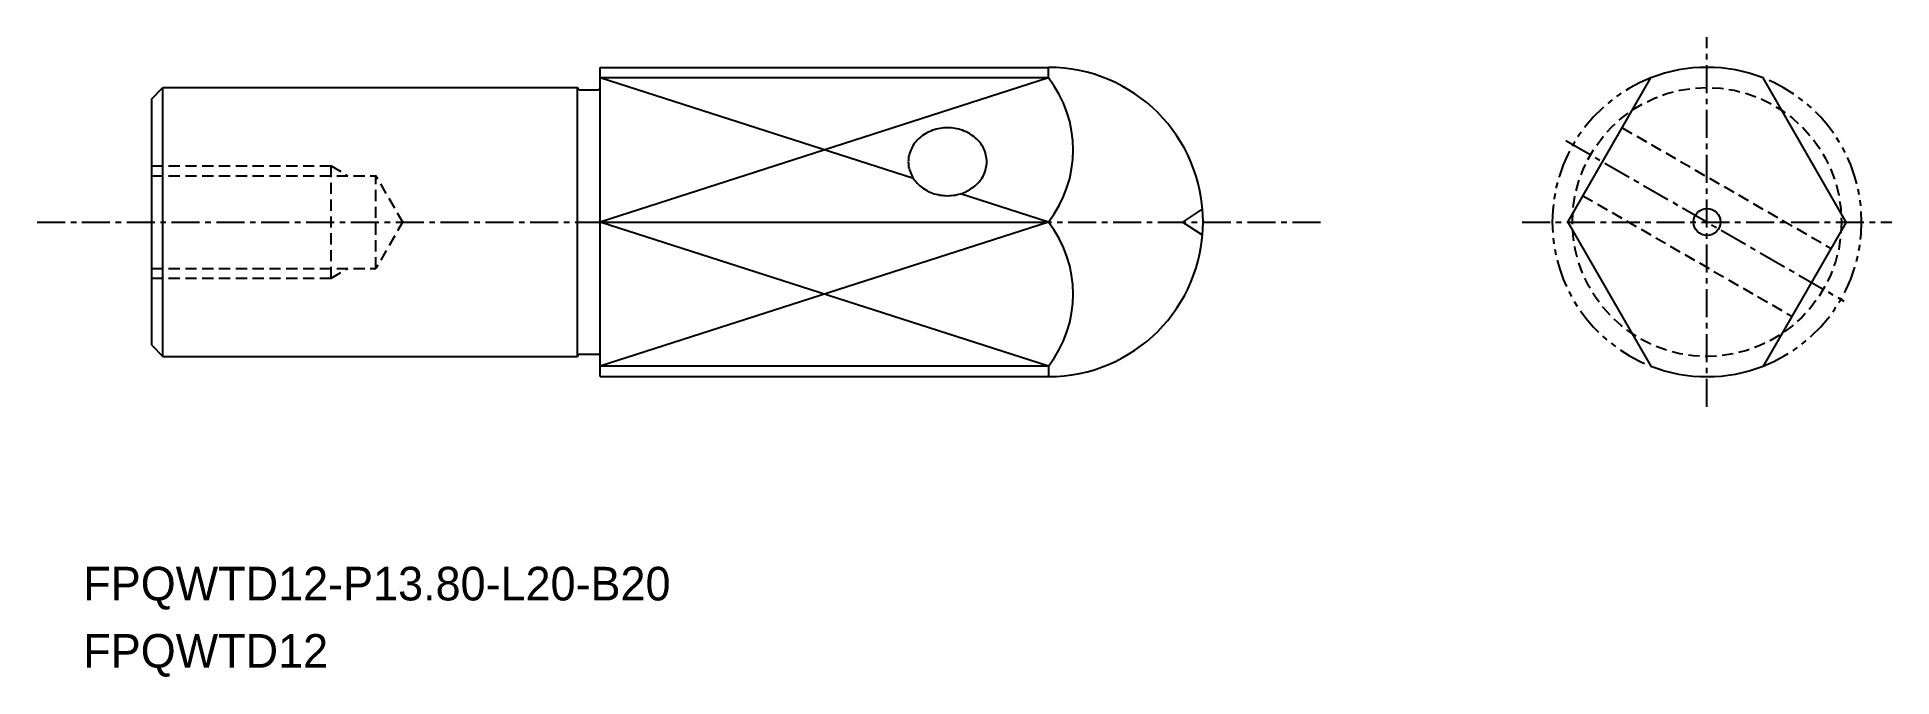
# Model space of a CAD drawing. Extents: x -1875.5 to -1792.7, y -604.5 to -575.9.
import ezdxf

# ---------------------------------------------------------------- set-up
doc = ezdxf.new("R2010")
doc.units = 0
for name, pattern in [('CENTER', [2, 1.25, -0.25, 0.25, -0.25]), ('DASHED', [0.75, 0.5, -0.25]), ('PHANTOM', [2.5, 1.25, -0.25, 0.25, -0.25, 0.25, -0.25])]:
    doc.linetypes.add(name, pattern=pattern)
doc.layers.get('0').update_dxf_attribs({"linetype": 'CONTINUOUS'})
doc.layers.add('CENTER', color=1, linetype='CENTER')

msp = doc.modelspace()

# ---------------------------------------------------------------- linework, layer by layer
for p, q in [((-1850.357, -577.278), (-1830.357, -577.278)), ((-1850.357, -578.178), (-1850.357, -577.278)), ((-1830.357, -577.747), (-1830.357, -577.278)), ((-1870.357, -578.678), (-1869.857, -578.178)), ((-1869.857, -578.178), (-1851.357, -578.178)), ((-1869.857, -590.178), (-1869.857, -578.178)), ((-1851.357, -590.178), (-1851.357, -578.178)), ((-1851.257, -578.278), (-1850.457, -578.278)), ((-1830.357, -577.747), (-1850.357, -577.747)), ((-1850.357, -590.178), (-1850.357, -578.178)), ((-1870.357, -589.678), (-1870.357, -578.678)), ((-1850.357, -584.178), (-1830.357, -584.178)), ((-1870.357, -589.678), (-1869.857, -590.178)), ((-1869.857, -590.178), (-1851.357, -590.178)), ((-1851.257, -590.078), (-1850.457, -590.078)), ((-1850.357, -591.078), (-1850.357, -590.178)), ((-1830.357, -590.61), (-1850.357, -590.61)), ((-1830.357, -590.61), (-1830.357, -591.078)), ((-1850.357, -591.078), (-1830.357, -591.078))]:
    msp.add_line(p, q)
at = {"color": 3}
for p, q in [((-1830.357, -577.747), (-1850.357, -584.178)), ((-1836.374, -582.244), (-1850.357, -577.747)), ((-1830.357, -584.178), (-1834.277, -582.918)), ((-1830.357, -584.178), (-1850.357, -590.61)), ((-1830.357, -590.61), (-1850.357, -584.178)), ((-1823.479, -583.594), (-1824.381, -584.178)), ((-1823.479, -584.763), (-1824.381, -584.178))]:
    msp.add_line(p, q, dxfattribs=at)
at = {"color": 7, "linetype": 'CONTINUOUS'}
for p, q in [((-1807.19, -584.178), (-1803.477, -577.747)), ((-1794.764, -584.178), (-1798.477, -577.747)), ((-1807.19, -584.178), (-1803.477, -590.61)), ((-1794.764, -584.178), (-1798.477, -590.61))]:
    msp.add_line(p, q, dxfattribs=at)
at = {"color": 3, "linetype": 'DASHED'}
for p, q in [((-1804.761, -579.973), (-1795.442, -585.353)), ((-1870.357, -581.678), (-1862.357, -581.678)), ((-1862.357, -586.678), (-1862.357, -581.678)), ((-1862.357, -581.678), (-1861.607, -582.111)), ((-1870.357, -582.111), (-1860.357, -582.111)), ((-1860.357, -586.245), (-1860.357, -582.111)), ((-1859.144, -584.211), (-1860.357, -582.111)), ((-1806.511, -583.004), (-1797.192, -588.384)), ((-1859.144, -584.145), (-1860.357, -586.245)), ((-1870.357, -586.245), (-1860.357, -586.245)), ((-1862.357, -586.678), (-1861.607, -586.245)), ((-1870.357, -586.678), (-1862.357, -586.678))]:
    msp.add_line(p, q, dxfattribs=at)
msp.add_polyline3d([(-1836.61, -581.488, 0), (-1836.6, -581.563, 0), (-1836.6, -581.637, 0), (-1836.59, -581.711, 0), (-1836.57, -581.784, 0), (-1836.55, -581.856, 0), (-1836.53, -581.928, 0), (-1836.5, -581.999, 0), (-1836.47, -582.068, 0), (-1836.44, -582.136, 0), (-1836.4, -582.203, 0), (-1836.36, -582.267, 0), (-1836.31, -582.33, 0), (-1836.26, -582.391, 0), (-1836.21, -582.45, 0), (-1836.15, -582.506, 0), (-1836.09, -582.56, 0), (-1836.03, -582.611, 0), (-1835.97, -582.66, 0), (-1835.9, -582.705, 0), (-1835.83, -582.748, 0), (-1835.76, -582.788, 0), (-1835.68, -582.825, 0), (-1835.6, -582.858, 0), (-1835.53, -582.888, 0), (-1835.45, -582.915, 0), (-1835.36, -582.938, 0), (-1835.28, -582.958, 0), (-1835.2, -582.975, 0), (-1835.11, -582.987, 0), (-1835.03, -582.996, 0), (-1834.94, -583.002, 0), (-1834.86, -583.004, 0), (-1834.77, -583.002, 0), (-1834.69, -582.996, 0), (-1834.6, -582.987, 0), (-1834.52, -582.975, 0), (-1834.43, -582.958, 0), (-1834.35, -582.938, 0), (-1834.27, -582.915, 0), (-1834.19, -582.888, 0), (-1834.11, -582.858, 0), (-1834.03, -582.825, 0), (-1833.96, -582.788, 0), (-1833.88, -582.748, 0), (-1833.81, -582.705, 0), (-1833.75, -582.66, 0), (-1833.68, -582.611, 0), (-1833.62, -582.56, 0), (-1833.56, -582.506, 0), (-1833.5, -582.45, 0), (-1833.45, -582.391, 0), (-1833.4, -582.33, 0), (-1833.36, -582.267, 0), (-1833.31, -582.203, 0), (-1833.27, -582.136, 0), (-1833.24, -582.068, 0), (-1833.21, -581.999, 0), (-1833.18, -581.928, 0), (-1833.16, -581.856, 0), (-1833.14, -581.784, 0), (-1833.13, -581.711, 0), (-1833.12, -581.637, 0), (-1833.11, -581.563, 0), (-1833.11, -581.488, 0), (-1833.11, -581.414, 0), (-1833.12, -581.34, 0), (-1833.13, -581.266, 0), (-1833.14, -581.193, 0), (-1833.16, -581.12, 0), (-1833.18, -581.048, 0), (-1833.21, -580.978, 0), (-1833.24, -580.908, 0), (-1833.27, -580.84, 0), (-1833.31, -580.774, 0), (-1833.36, -580.709, 0), (-1833.4, -580.646, 0), (-1833.45, -580.585, 0), (-1833.5, -580.527, 0), (-1833.56, -580.47, 0), (-1833.62, -580.417, 0), (-1833.68, -580.365, 0), (-1833.75, -580.317, 0), (-1833.81, -580.271, 0), (-1833.88, -580.228, 0), (-1833.96, -580.188, 0), (-1834.03, -580.152, 0), (-1834.11, -580.118, 0), (-1834.19, -580.088, 0), (-1834.27, -580.061, 0), (-1834.35, -580.038, 0), (-1834.43, -580.018, 0), (-1834.52, -580.002, 0), (-1834.6, -579.989, 0), (-1834.69, -579.98, 0), (-1834.77, -579.974, 0), (-1834.86, -579.973, 0), (-1834.94, -579.974, 0), (-1835.03, -579.98, 0), (-1835.11, -579.989, 0), (-1835.2, -580.002, 0), (-1835.28, -580.018, 0), (-1835.36, -580.038, 0), (-1835.45, -580.061, 0), (-1835.53, -580.088, 0), (-1835.6, -580.118, 0), (-1835.68, -580.152, 0), (-1835.76, -580.188, 0), (-1835.83, -580.228, 0), (-1835.9, -580.271, 0), (-1835.97, -580.317, 0), (-1836.03, -580.365, 0), (-1836.09, -580.417, 0), (-1836.15, -580.47, 0), (-1836.21, -580.527, 0), (-1836.26, -580.585, 0), (-1836.31, -580.646, 0), (-1836.36, -580.709, 0), (-1836.4, -580.774, 0), (-1836.44, -580.84, 0), (-1836.47, -580.908, 0), (-1836.5, -580.978, 0), (-1836.53, -581.048, 0), (-1836.55, -581.12, 0), (-1836.57, -581.193, 0), (-1836.59, -581.266, 0), (-1836.6, -581.34, 0), (-1836.6, -581.414, 0), (-1836.61, -581.488, 0)])
msp.add_circle((-1800.977, -584.178), 6, dxfattribs=at)
msp.add_circle((-1800.977, -584.178), 0.6)
for centre, radius, start, end in [((-1830.357, -584.178), 6.9, 270, 90), ((-1851.257, -578.178), 0.1, 180, 270), ((-1850.457, -578.178), 0.1, 270, 0), ((-1834.479, -580.963), 5.228, 322.04562, 37.95438), ((-1834.479, -587.394), 5.228, 322.04562, 37.95438), ((-1851.257, -590.178), 0.1, 90, 180), ((-1850.457, -590.178), 0.1, 0, 90)]:
    msp.add_arc(centre, radius, start, end)
at = {"color": 7, "linetype": 'CONTINUOUS'}
for start, end in [(68.75733, 111.24267), (248.75733, 291.24267)]:
    msp.add_arc((-1800.977, -584.178), 6.9, start, end, dxfattribs=at)
at = {"color": 3, "linetype": 'PHANTOM'}
for start, end in [(111.24267, 248.75733), (291.24267, 68.75733)]:
    msp.add_arc((-1800.977, -584.178), 6.9, start, end, dxfattribs=at)
at = {"color": 7, "linetype": 'CONTINUOUS'}
msp.add_point((-1870.357, -584.178), dxfattribs=at)
at = {"layer": 'CENTER', "color": 1, "linetype": 'CENTER'}
for p, q in [((-1800.977, -592.428), (-1800.977, -575.928)), ((-1875.471, -584.178), (-1817.959, -584.178)), ((-1809.227, -584.178), (-1792.727, -584.178))]:
    msp.add_line(p, q, dxfattribs=at)
at = {"layer": 'CENTER'}
msp.add_line((-1807.266, -580.547), (-1794.871, -587.703), dxfattribs=at)

# ---------------------------------------------------------------- texts
for s, p in [('FPQWTD12-P13.80-L20-B20', (-1873.411, -601.061)), ('FPQWTD12', (-1873.411, -604.061))]:
    msp.add_text(s, height=1.5).set_placement(p)

doc.saveas('drawing.dxf')
